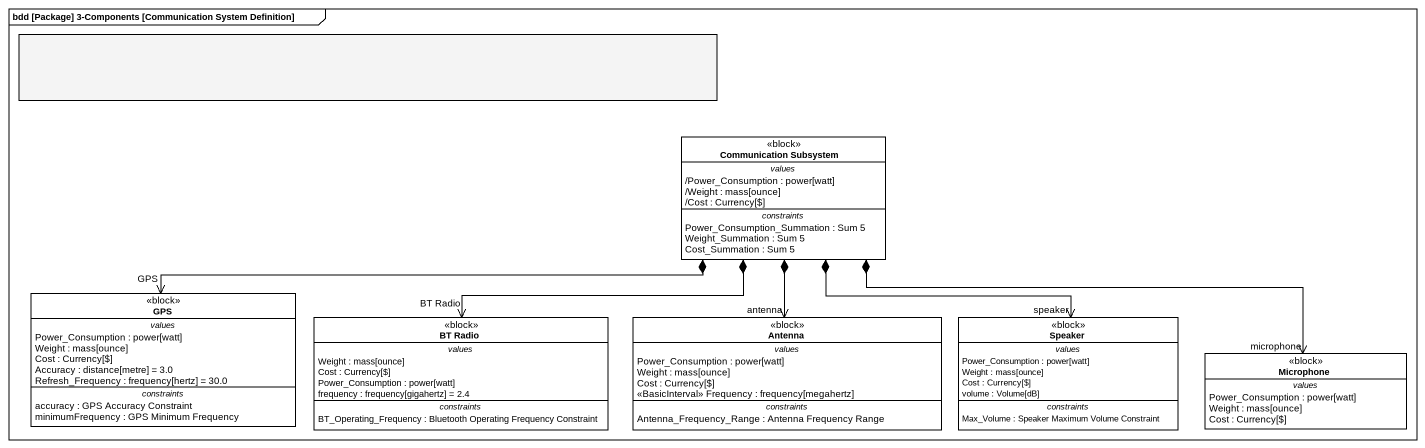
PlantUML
@startuml
mainframe bdd [Package] 3-Components [Communication System Definition]
allowmixing
hide circle
hide empty members
rectangle " " as rectangle1 #F4F4F4
class "Communication Subsystem" as Communication_Subsystem <<block>> {
  -- values --
  /Power_Consumption : power[watt]
  /Weight : mass[ounce]
  /Cost : Currency[$]
  -- constraints --
  Power_Consumption_Summation : Sum 5
  Weight_Summation : Sum 5
  Cost_Summation : Sum 5
}
class GPS <<block>> {
  -- values --
  Power_Consumption : power[watt]
  Weight : mass[ounce]
  Cost : Currency[$]
  Accuracy : distance[metre] = 3.0
  Refresh_Frequency : frequency[hertz] = 30.0
  -- constraints --
  accuracy : GPS Accuracy Constraint
  minimumFrequency : GPS Minimum Frequency
}
class "BT Radio" as BT_Radio <<block>> {
  -- values --
  Weight : mass[ounce]
  Cost : Currency[$]
  Power_Consumption : power[watt]
  frequency : frequency[gigahertz] = 2.4
  -- constraints --
  BT_Operating_Frequency : Bluetooth Operating Frequency Constraint
}
class Antenna <<block>> {
  -- values --
  Power_Consumption : power[watt]
  Weight : mass[ounce]
  Cost : Currency[$]
  <<BasicInterval>> Frequency : frequency[megahertz]
  -- constraints --
  Antenna_Frequency_Range : Antenna Frequency Range
}
class Speaker <<block>> {
  -- values --
  Power_Consumption : power[watt]
  Weight : mass[ounce]
  Cost : Currency[$]
  volume : Volume[dB]
  -- constraints --
  Max_Volume : Speaker Maximum Volume Constraint
}
class Microphone <<block>> {
  -- values --
  Power_Consumption : power[watt]
  Weight : mass[ounce]
  Cost : Currency[$]
}
Communication_Subsystem *-left-> "GPS" GPS
Communication_Subsystem *-left-> "BT Radio" BT_Radio
Communication_Subsystem *--> "antenna" Antenna
Communication_Subsystem *--> "speaker" Speaker
Communication_Subsystem *-right-> "microphone" Microphone
@enduml
